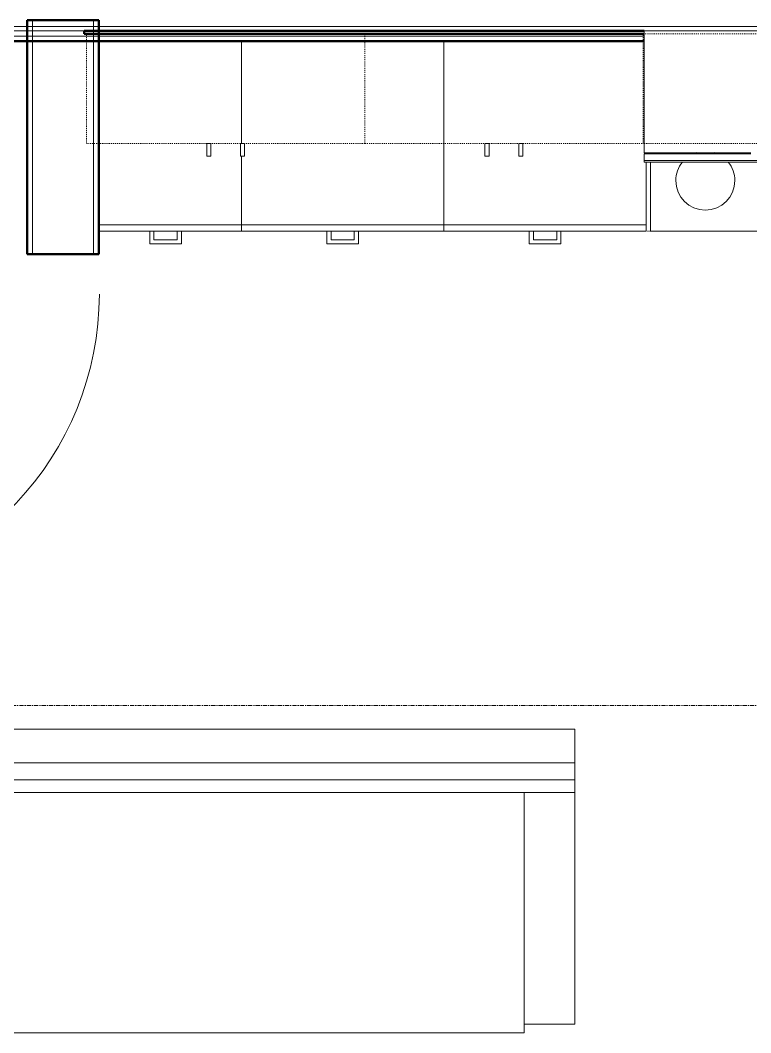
# Model space of a CAD drawing. Header units: inches. Extents: x -4217 to -1814, y 9706 to 12425.
# Drawn here: x -3822.7 to -3736.1, y 10428.4 to 10548.4 of the extents above; entities that cross this region are included whole.
import ezdxf

# ---------------------------------------------------------------- set-up
doc = ezdxf.new("R2010")
doc.units = ezdxf.units.IN
doc.header["$MEASUREMENT"] = 0
doc.linetypes.add('Dash', pattern=[0.25, 0.125, -0.125])
doc.linetypes.add('Grid Line 1_2_', pattern=[0.875, 0.5, -0.125, 0.125, -0.125])
for name, color, linetype, lineweight in [('A-DOOR-1', 250, 'Continuous', 9), ('A-WALL', 113, 'Continuous', 13), ('A-WALL-3', 10, 'Continuous', 50), ('A-WALL-4', 50, 'Continuous', 13), ('I-FURN', 30, 'Continuous', 9), ('I-FURN-1', 250, 'Continuous', 9), ('I-WALL-3', 2, 'Continuous', 50), ('Q-CASE-3', 250, 'Continuous', 9), ('Q-CASE-4', 250, 'Dash', 9), ('Q-CASE-HDLN-1', 250, 'Dash', 9), ('Q-SPCQ-1', 250, 'Continuous', 9), ('S-GRID-1', 1, 'Grid Line 1_2_', 9)]:
    doc.layers.add(name, color=color, linetype=linetype, lineweight=lineweight)

msp = doc.modelspace()

# ---------------------------------------------------------------- linework, layer by layer
at = {"layer": 'A-DOOR-1'}
msp.add_arc((-3849.41124, 10515.9644), 36.06659, 273.1788522, 0, dxfattribs=at)
at = {"layer": 'A-WALL'}
for p, q in [((-3486.67374, 10547.6894), (-3852.47374, 10547.6894)), ((-3748.74796, 10547.1894), (-3852.47374, 10547.1894)), ((-3748.74796, 10546.5644), (-3852.47374, 10546.5644))]:
    msp.add_line(p, q, dxfattribs=at)
at = {"layer": 'A-WALL-3'}
for p, q in [((-3813.41124, 10548.4394), (-3821.91124, 10548.4394)), ((-3821.91124, 10548.4394), (-3821.91124, 10520.7144)), ((-3813.41124, 10520.7144), (-3813.41124, 10548.4394)), ((-3748.74796, 10547.1894), (-3815.16124, 10547.1894)), ((-3815.16124, 10547.1894), (-3815.16124, 10546.8144)), ((-3815.16124, 10546.8144), (-3748.74796, 10546.8144)), ((-3821.91124, 10520.7144), (-3813.41124, 10520.7144))]:
    msp.add_line(p, q, dxfattribs=at)
at = {"layer": 'A-WALL-4'}
for p, q in [((-3821.28624, 10548.4394), (-3821.28624, 10520.7144)), ((-3814.03624, 10548.4394), (-3814.03624, 10520.7144))]:
    msp.add_line(p, q, dxfattribs=at)
at = {"layer": 'I-FURN'}
for p, q in [((-3756.96459, 10460.35835), (-3840.96459, 10460.35835)), ((-3840.96459, 10460.35835), (-3756.96459, 10460.35835)), ((-3756.96459, 10460.35835), (-3756.96459, 10456.85835)), ((-3756.96459, 10458.35835), (-3840.96459, 10458.35835)), ((-3756.96459, 10456.85835), (-3840.96459, 10456.85835)), ((-3762.96459, 10429.35835), (-3762.96459, 10456.85835)), ((-3756.96459, 10456.85835), (-3756.96459, 10429.35835)), ((-3762.96459, 10429.35835), (-3762.96459, 10428.35835)), ((-3756.96459, 10429.35835), (-3762.96459, 10429.35835)), ((-3762.96459, 10428.35835), (-3834.96459, 10428.35835))]:
    msp.add_line(p, q, dxfattribs=at)
at = {"layer": 'I-FURN-1'}
for p, q in [((-3840.96459, 10464.35835), (-3756.96459, 10464.35835)), ((-3756.96459, 10464.35835), (-3756.96459, 10460.35835))]:
    msp.add_line(p, q, dxfattribs=at)
at = {"layer": 'I-WALL-3'}
msp.add_line((-3852.47374, 10545.9394), (-3748.74796, 10545.9394), dxfattribs=at)
at = {"layer": 'Q-CASE-3'}
for p, q in [((-3748.74796, 10532.70121), (-3748.74796, 10547.1894)), ((-3718.86608, 10547.1894), (-3748.74796, 10547.1894)), ((-3796.49108, 10533.8144), (-3796.49108, 10545.9394)), ((-3796.49108, 10533.8144), (-3796.49108, 10545.9394)), ((-3772.49108, 10545.9394), (-3772.49108, 10524.1644)), ((-3772.49108, 10545.9394), (-3772.49108, 10524.1644)), ((-3800.60452, 10533.8144), (-3800.11608, 10533.8144)), ((-3800.60452, 10533.8144), (-3800.60452, 10532.31514)), ((-3800.11608, 10532.31514), (-3800.11608, 10533.8144)), ((-3796.60452, 10533.8144), (-3796.11608, 10533.8144)), ((-3796.60452, 10533.8144), (-3796.60452, 10532.31514)), ((-3796.11608, 10532.31514), (-3796.11608, 10533.8144)), ((-3767.61608, 10533.8144), (-3767.12763, 10533.8144)), ((-3767.61608, 10533.8144), (-3767.61608, 10532.31514)), ((-3767.12763, 10532.31514), (-3767.12763, 10533.8144)), ((-3763.61608, 10533.8144), (-3763.12763, 10533.8144)), ((-3763.61608, 10533.8144), (-3763.61608, 10532.31514)), ((-3763.12763, 10532.31514), (-3763.12763, 10533.8144)), ((-3800.60452, 10532.31514), (-3800.11608, 10532.31514)), ((-3796.60452, 10532.31514), (-3796.11608, 10532.31514)), ((-3796.49108, 10524.1644), (-3796.49108, 10532.31514)), ((-3796.49108, 10524.1644), (-3796.49108, 10532.31514)), ((-3767.61608, 10532.31514), (-3767.12763, 10532.31514)), ((-3763.61608, 10532.31514), (-3763.12763, 10532.31514)), ((-3736.10452, 10532.70121), (-3748.74796, 10532.70121)), ((-3748.74796, 10532.5831), (-3736.10452, 10532.5831)), ((-3748.74796, 10531.7957), (-3748.74796, 10532.5831)), ((-3748.49108, 10532.5831), (-3748.49108, 10532.70121)), ((-3748.74796, 10531.59006), (-3748.74796, 10531.7957)), ((-3748.74796, 10531.7957), (-3718.86608, 10531.7957)), ((-3748.74796, 10531.59006), (-3718.86608, 10531.59006)), ((-3748.49108, 10524.1644), (-3748.49108, 10531.59017)), ((-3813.41124, 10524.1644), (-3796.49108, 10524.1644)), ((-3796.49108, 10524.1644), (-3796.49108, 10523.4144)), ((-3796.49108, 10524.1644), (-3796.49108, 10523.4144)), ((-3772.49108, 10524.1644), (-3796.49108, 10524.1644)), ((-3772.49108, 10523.4144), (-3772.49108, 10524.1644)), ((-3772.49108, 10524.1644), (-3748.49108, 10524.1644)), ((-3772.49108, 10523.4144), (-3772.49108, 10524.1644)), ((-3748.49108, 10524.1644), (-3748.49108, 10523.4144)), ((-3796.49108, 10523.4144), (-3813.41124, 10523.4144)), ((-3807.36608, 10523.4144), (-3807.36608, 10521.9144)), ((-3806.8667, 10523.4144), (-3807.36608, 10523.4144)), ((-3806.8667, 10522.41377), (-3806.8667, 10523.4144)), ((-3804.11545, 10523.4144), (-3803.61608, 10523.4144)), ((-3804.11545, 10523.4144), (-3804.11545, 10522.41377)), ((-3803.61608, 10521.9144), (-3803.61608, 10523.4144)), ((-3796.49108, 10523.4144), (-3772.49108, 10523.4144)), ((-3786.36608, 10523.4144), (-3785.8667, 10523.4144)), ((-3786.36608, 10523.4144), (-3786.36608, 10521.9144)), ((-3785.8667, 10522.41377), (-3785.8667, 10523.4144)), ((-3782.61608, 10523.4144), (-3783.11545, 10523.4144)), ((-3783.11545, 10523.4144), (-3783.11545, 10522.41377)), ((-3782.61608, 10521.9144), (-3782.61608, 10523.4144)), ((-3748.49108, 10523.4144), (-3772.49108, 10523.4144)), ((-3762.36608, 10523.4144), (-3762.36608, 10521.9144)), ((-3761.8667, 10523.4144), (-3762.36608, 10523.4144)), ((-3761.8667, 10522.41377), (-3761.8667, 10523.4144)), ((-3759.11545, 10523.4144), (-3758.61608, 10523.4144)), ((-3759.11545, 10523.4144), (-3759.11545, 10522.41377)), ((-3758.61608, 10521.9144), (-3758.61608, 10523.4144)), ((-3807.36608, 10521.9144), (-3803.61608, 10521.9144)), ((-3804.11545, 10522.41377), (-3806.8667, 10522.41377)), ((-3786.36608, 10521.9144), (-3782.61608, 10521.9144)), ((-3783.11545, 10522.41377), (-3785.8667, 10522.41377)), ((-3762.36608, 10521.9144), (-3758.61608, 10521.9144)), ((-3759.11545, 10522.41377), (-3761.8667, 10522.41377))]:
    msp.add_line(p, q, dxfattribs=at)
at = {"layer": 'Q-CASE-4'}
for p, q in [((-3814.86608, 10533.8144), (-3814.86608, 10546.8144)), ((-3814.86608, 10546.8144), (-3781.86608, 10546.8144)), ((-3748.86608, 10546.8144), (-3781.86608, 10546.8144)), ((-3781.86608, 10546.8144), (-3781.86608, 10533.8144)), ((-3781.86608, 10546.8144), (-3781.86608, 10533.8144)), ((-3748.86608, 10533.8144), (-3748.86608, 10546.8144)), ((-3748.86608, 10546.8144), (-3718.86608, 10546.8144)), ((-3748.86608, 10533.8144), (-3748.86608, 10546.8144)), ((-3781.86608, 10533.8144), (-3814.86608, 10533.8144)), ((-3781.86608, 10533.8144), (-3748.86608, 10533.8144)), ((-3718.86608, 10533.8144), (-3748.86608, 10533.8144))]:
    msp.add_line(p, q, dxfattribs=at)
at = {"layer": 'Q-CASE-HDLN-1'}
msp.add_line((-3747.99108, 10523.4144), (-3813.41124, 10523.4144), dxfattribs=at)
at = {"layer": 'Q-SPCQ-1'}
for p, q in [((-3747.99108, 10532.70121), (-3747.99108, 10532.5831)), ((-3747.99108, 10531.59041), (-3747.99108, 10523.4144)), ((-3747.99108, 10523.4144), (-3717.99108, 10523.4144))]:
    msp.add_line(p, q, dxfattribs=at)
for start, end in [(108.0043634, 114.423997), (65.576003, 71.9956366), (140.8870203, 180), (0, 39.1619853), (180, 0)]:
    msp.add_arc((-3741.49108, 10529.4144), 3.5, start, end, dxfattribs=at)
at = {"layer": 'S-GRID-1'}
msp.add_line((-1814.20638, 10467.1894), (-4168.71446, 10467.1894), dxfattribs=at)

doc.saveas('drawing.dxf')
